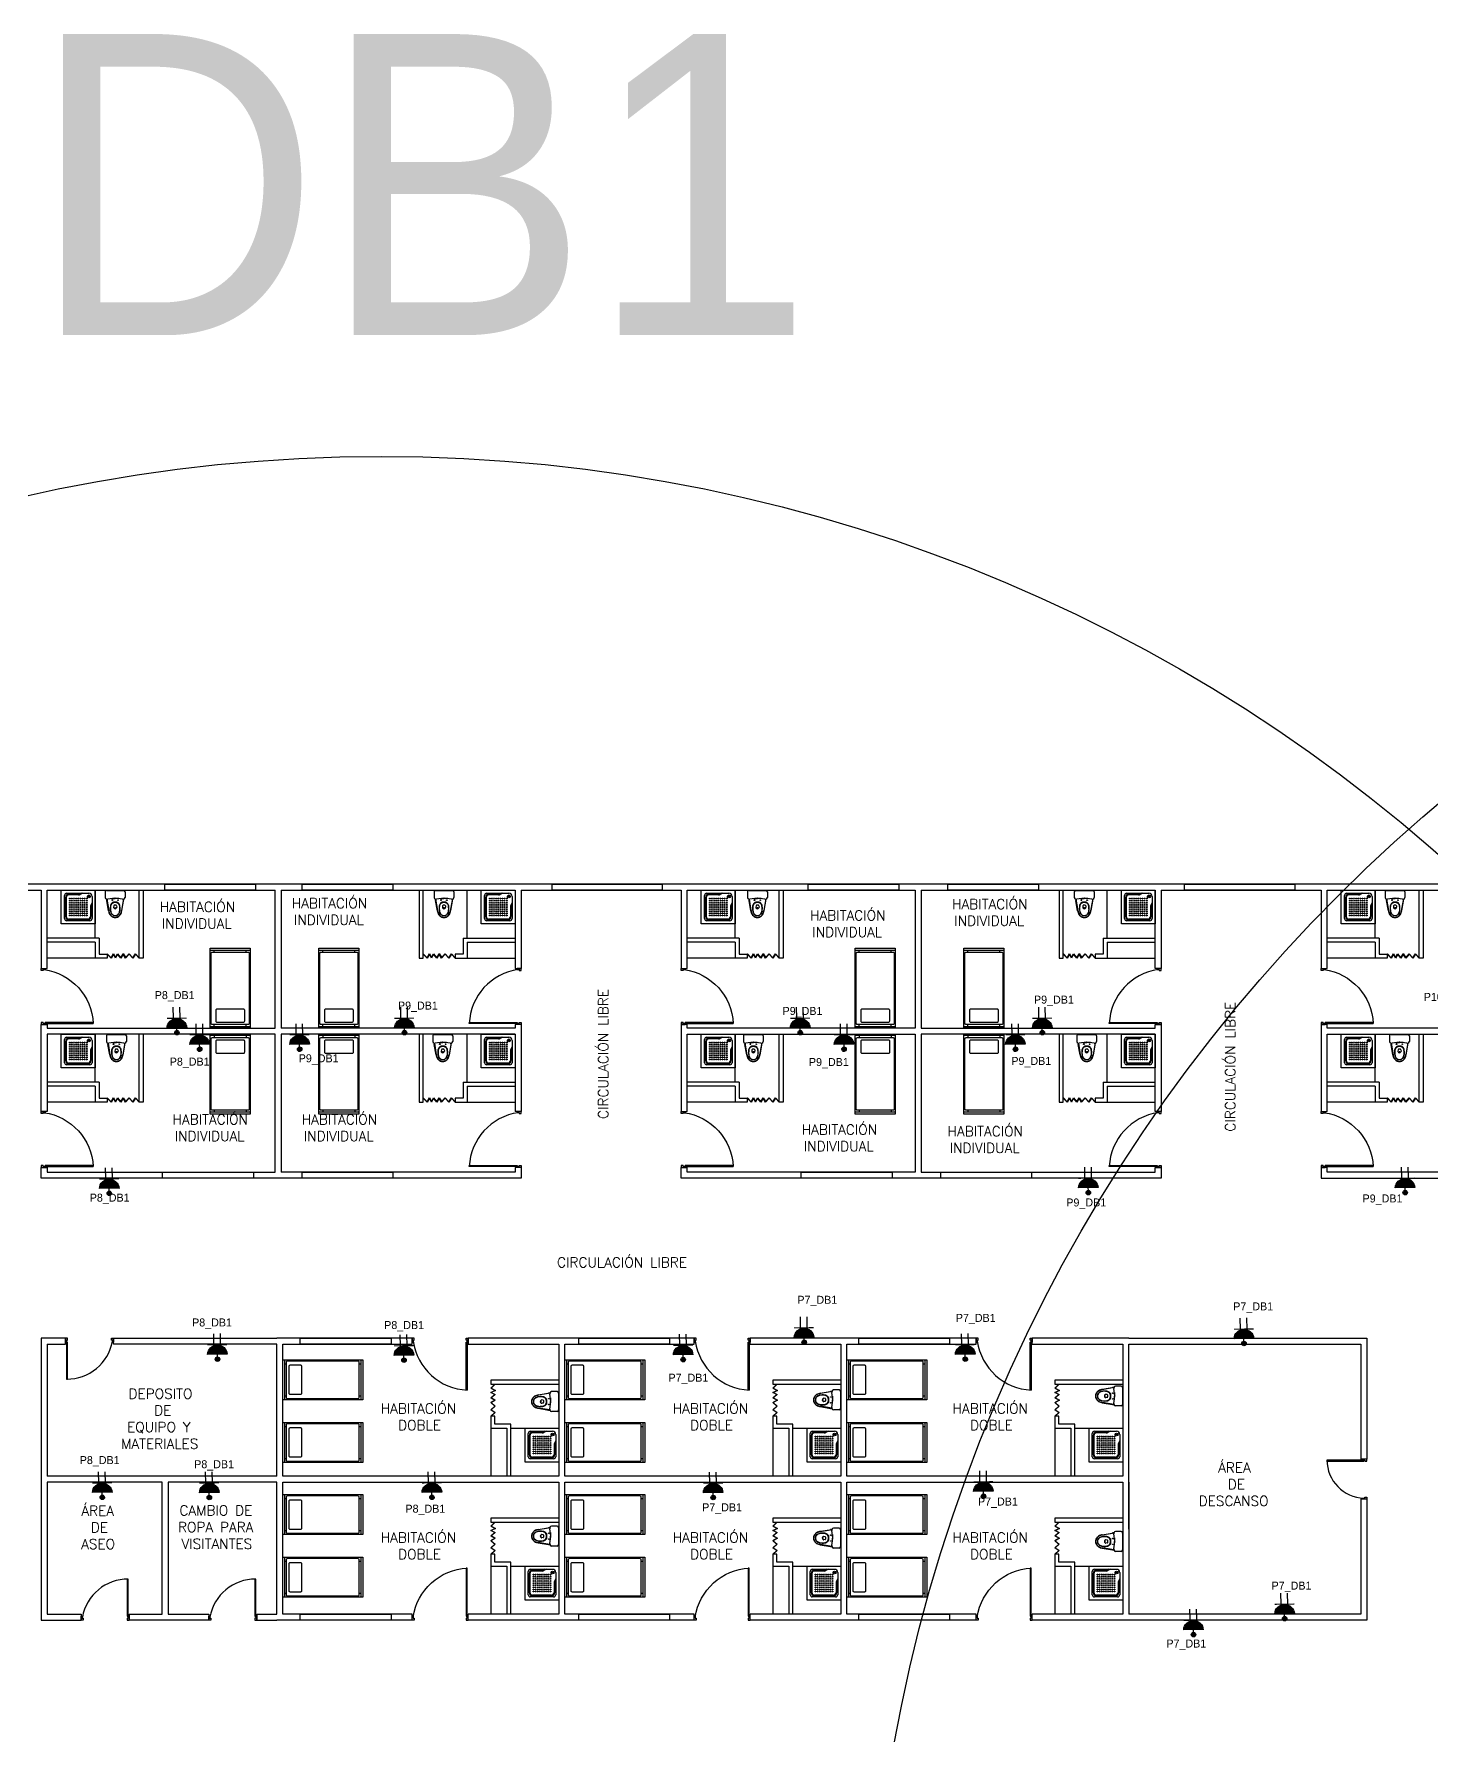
# Model space of a CAD drawing. Header units: metres. Extents: x -24 to 527, y -154 to 95.
# Drawn here: x 153.17 to 188.12, y 42.16 to 84.71 of the extents above; entities that cross this region are included whole.
import ezdxf

# ---------------------------------------------------------------- set-up
doc = ezdxf.new("R2010")
doc.units = ezdxf.units.M
doc.header["$MEASUREMENT"] = 0
for name, color, linetype in [('AN-TEXTO', 3, 'Continuous'), ('AR-MOBILIRIO', 1, 'Continuous'), ('AR-MUROS', 6, 'Continuous'), ('AR-PUERTAS', 2, 'Continuous'), ('AR-VENTANAS', 2, 'Continuous'), ('E-quip', 2, 'Continuous'), ('S.H.', 2, 'Continuous')]:
    doc.layers.add(name, color=color, linetype=linetype)
doc.layers.add('EQUIPO', color=1, linetype='Continuous', lineweight=0)
doc.styles.add('REGULAR-2.5', font='romans.shx', dxfattribs={"height": 2.5})

# ---------------------------------------------------------------- blocks, each defined once
blk = doc.blocks.new('AR-PUERTA 2')
at = {"layer": 'AR-PUERTAS', "linetype": 'Continuous'}
for points in [[(-1.354, -0.058), (-1.354, -0.008), (-1.329, -0.008), (-1.329, 0.042), (-1.379, 0.042), (-1.379, -0.058)], [(-0.029, -0.008), (-0.029, 0.042), (0.021, 0.042), (0.021, -0.058), (-0.004, -0.058), (-0.004, -0.008)], [(-0.004, -0.058), (-0.004, -1.258), (-0.029, -1.258), (-0.029, -0.058)]]:
    blk.add_lwpolyline(points, close=True, dxfattribs=at)
blk.add_arc((0.061, 0.169), 1.428, 188.1236, 267.3924, dxfattribs=at)
blk = doc.blocks.new('31643339')
at = {"layer": 'AR-MOBILIRIO'}
for p, q in [((0.038, 0.5), (0.038, -0.5)), ((1.95, 0.5), (1.95, -0.5)), ((0.038, 0.4), (0.087, 0.4)), ((1.9, 0.4), (1.95, 0.4)), ((0.038, -0.4), (0.087, -0.4)), ((1.9, -0.4), (1.95, -0.4))]:
    blk.add_line(p, q, dxfattribs=at)
blk.add_lwpolyline([(0, -0.5), (0, 0.5), (2, 0.5), (2, -0.5)], close=True, dxfattribs=at)
for points in [[(1.87, 0.475, -0.414214), (1.9, 0.445), (1.9, -0.445, -0.414214), (1.87, -0.475), (0.117, -0.475, -0.414214), (0.087, -0.445), (0.087, 0.445, -0.414214), (0.117, 0.475)], [(0.15, -0.332, 0.414214), (0.18, -0.362), (0.447, -0.362, 0.414214), (0.477, -0.332), (0.477, 0.333, 0.414214), (0.447, 0.363), (0.18, 0.363, 0.414214), (0.15, 0.333)]]:
    blk.add_lwpolyline(points, format="xyb", close=True, dxfattribs=at)
blk = doc.blocks.new('AR-PUERTA 1.2')
at = {"layer": 'AR-PUERTAS', "linetype": 'Continuous'}
for points in [[(1.154, 0.058), (1.154, 0.983), (1.129, 0.983), (1.129, 0.058)], [(0.004, 0.058), (0.004, 0.008), (0.029, 0.008), (0.029, -0.042), (-0.021, -0.042), (-0.021, 0.058)], [(1.129, 0.008), (1.129, -0.042), (1.179, -0.042), (1.179, 0.058), (1.154, 0.058), (1.154, 0.008)]]:
    blk.add_lwpolyline(points, close=True, dxfattribs=at)
blk.add_arc((1.141, -0.171), 1.154, 89.3332, 169.7918, dxfattribs=at)
blk = doc.blocks.new('AR-PUERTA 1')
at = {"layer": 'AR-PUERTAS', "linetype": 'Continuous'}
for points in [[(0.954, 0.033), (0.954, 0.958), (0.929, 0.958), (0.929, 0.033)], [(0.004, 0.058), (0.004, 0.008), (0.029, 0.008), (0.029, -0.042), (-0.021, -0.042), (-0.021, 0.058)], [(0.929, 0.008), (0.929, -0.042), (0.979, -0.042), (0.979, 0.058), (0.954, 0.058), (0.954, 0.008)]]:
    blk.add_lwpolyline(points, close=True, dxfattribs=at)
blk.add_arc((0.954, 0.008), 0.949, 89.9989, 178.4932, dxfattribs=at)
blk = doc.blocks.new('AR-PUERTA ACORDION')
at = {"layer": 'AR-PUERTAS'}
blk.add_lwpolyline([(-0.386, 0.049), (-0.288, -0.046), (-0.235, 0.057), (-0.185, -0.044), (-0.129, 0.054), (-0.046, -0.045), (0.01, 0.056), (0.073, -0.046), (0.158, 0.053), (0.252, -0.046), (0.317, 0.054), (0.41, -0.047), (0.41, -0.054), (0.318, 0.046), (0.253, -0.054), (0.158, 0.046), (0.072, -0.054), (0.01, 0.046), (-0.045, -0.054), (-0.128, 0.046), (-0.185, -0.054), (-0.235, 0.046), (-0.287, -0.054), (-0.39, 0.046)], close=True, dxfattribs=at)
blk = doc.blocks.new('A$C05366594')
at = {"layer": 'AR-MOBILIRIO', "linetype": 'Continuous'}
for p, q in [((0, 0), (0, 0.72)), ((0, 0.72), (0.72, 0.72)), ((0.068, 0.113), (0.068, 0.608)), ((0.09, 0.563), (0.09, 0.158)), ((0.113, 0.653), (0.585, 0.653)), ((0.367, 0.63), (0.158, 0.63)), ((0.428, 0.653), (0.397, 0.637)), ((0.63, 0.367), (0.63, 0.158)), ((0.653, 0.428), (0.637, 0.397)), ((0.653, 0.585), (0.653, 0.113)), ((0.72, 0.72), (0.72, 0)), ((0.72, 0), (0, 0)), ((0.608, 0.068), (0.113, 0.068)), ((0.563, 0.09), (0.158, 0.09))]:
    blk.add_line(p, q, dxfattribs=at)
at = {"layer": 'AR-MOBILIRIO', "color": 250}
for p, q in [((0.104, 0.563), (0.104, 0.158)), ((0.367, 0.617), (0.158, 0.617)), ((0.458, 0.653), (0.403, 0.625)), ((0.617, 0.367), (0.617, 0.158)), ((0.653, 0.458), (0.625, 0.403)), ((0.563, 0.104), (0.158, 0.104))]:
    blk.add_line(p, q, dxfattribs=at)
at = {"layer": 'AR-MOBILIRIO', "linetype": 'Continuous'}
for centre, major_axis, start_param, end_param in [((0.113, 0.608), (0.0318, 0.0318), 0.785398, 2.356194), ((0.158, 0.563), (0.0477, 0.0477), 0.785398, 2.356194), ((0.367, 0.698), (0.0477, 0.0477), 3.926991, 4.390638), ((0.585, 0.585), (0.0477, 0.0477), 5.497787, 7.068583), ((0.698, 0.367), (-0.0477, 0.0477), 0.321751, 0.785398), ((0.113, 0.113), (-0.0318, 0.0318), 0.785398, 2.356194), ((0.158, 0.158), (-0.0477, 0.0477), 0.785398, 2.356194), ((0.158, 0.158), (-0.0477, 0.0477), 0.785398, 2.356194), ((0.563, 0.158), (0.0477, 0.0477), 3.926991, 5.497787), ((0.608, 0.113), (-0.0318, 0.0318), 2.356194, 3.926991)]:
    blk.add_ellipse(centre, major_axis=major_axis, ratio=1, start_param=start_param, end_param=end_param, dxfattribs=at)
at = {"layer": 'AR-MOBILIRIO', "color": 250}
for centre, major_axis, start_param, end_param in [((0.158, 0.563), (-0.0382, 0.0382), -0.785398, 0.785398), ((0.18, 0.54), (-0.00636, 0.00636), -0.785398, 5.497787), ((0.18, 0.495), (-0.00636, 0.00636), -0.785398, 5.497787), ((0.18, 0.45), (-0.00636, 0.00636), -0.785398, 5.497787), ((0.18, 0.405), (-0.00636, 0.00636), -0.785398, 5.497787), ((0.18, 0.36), (-0.00636, 0.00636), -0.785398, 5.497787), ((0.225, 0.54), (0.00636, 0.00636), 0.785398, 7.068583), ((0.225, 0.495), (0.00636, 0.00636), 0.785398, 7.068583), ((0.225, 0.45), (0.00636, 0.00636), 0.785398, 7.068583), ((0.225, 0.405), (0.00636, 0.00636), 0.785398, 7.068583), ((0.225, 0.36), (0.00636, 0.00636), 0.785398, 7.068583), ((0.27, 0.54), (0.00636, 0.00636), 0.785398, 7.068583), ((0.27, 0.495), (0.00636, 0.00636), 0.785398, 7.068583), ((0.27, 0.45), (0.00636, 0.00636), 0.785398, 7.068583), ((0.27, 0.405), (0.00636, 0.00636), 0.785398, 7.068583), ((0.27, 0.36), (0.00636, 0.00636), 0.785398, 7.068583), ((0.315, 0.54), (-0.00636, 0.00636), -0.785398, 5.497787), ((0.315, 0.495), (-0.00636, 0.00636), -0.785398, 5.497787), ((0.315, 0.45), (-0.00636, 0.00636), -0.785398, 5.497787), ((0.315, 0.36), (-0.00636, 0.00636), -0.785398, 5.497787), ((0.315, 0.405), (-0.00636, 0.00636), -0.785398, 5.497787), ((0.36, 0.54), (-0.00636, 0.00636), -0.785398, 5.497787), ((0.36, 0.495), (-0.00636, 0.00636), -0.785398, 5.497787), ((0.36, 0.45), (-0.00636, 0.00636), -0.785398, 5.497787), ((0.36, 0.405), (-0.00636, 0.00636), -0.785398, 5.497787), ((0.36, 0.36), (-0.00636, 0.00636), -0.785398, 5.497787), ((0.367, 0.698), (0.0573, 0.0573), 3.926991, 4.390638), ((0.405, 0.54), (-0.00636, 0.00636), -0.785398, 5.497787), ((0.405, 0.495), (-0.00636, 0.00636), -0.785398, 5.497787), ((0.405, 0.45), (-0.00636, 0.00636), -0.785398, 5.497787), ((0.405, 0.405), (-0.00636, 0.00636), -0.785398, 5.497787), ((0.405, 0.36), (-0.00636, 0.00636), -0.785398, 5.497787), ((0.45, 0.54), (0.00636, 0.00636), 0.785398, 7.068583), ((0.45, 0.495), (0.00636, 0.00636), 0.785398, 7.068583), ((0.45, 0.45), (0.00636, 0.00636), 0.785398, 7.068583), ((0.45, 0.405), (0.00636, 0.00636), 0.785398, 7.068583), ((0.45, 0.36), (0.00636, 0.00636), 0.785398, 7.068583), ((0.495, 0.54), (0.00636, 0.00636), 0.785398, 7.068583), ((0.495, 0.495), (0.00636, 0.00636), 0.785398, 7.068583), ((0.495, 0.45), (0.00636, 0.00636), 0.785398, 7.068583), ((0.495, 0.405), (0.00636, 0.00636), 0.785398, 7.068583), ((0.495, 0.36), (0.00636, 0.00636), 0.785398, 7.068583), ((0.54, 0.54), (-0.00636, 0.00636), -0.785398, 5.497787), ((0.54, 0.495), (-0.00636, 0.00636), -0.785398, 5.497787), ((0.54, 0.45), (-0.00636, 0.00636), -0.785398, 5.497787), ((0.54, 0.36), (-0.00636, 0.00636), -0.785398, 5.497787), ((0.54, 0.405), (-0.00636, 0.00636), -0.785398, 5.497787), ((0.585, 0.585), (0.0223, 0.0223), 0.785398, 7.068583), ((0.585, 0.585), (-0.00955, 0.00955), -0.785398, 5.497787), ((0.576, 0.585), (0.00286, 0.00286), 0.785398, 7.068583), ((0.581, 0.592), (0.00286, 0.00286), 0.785398, 7.068583), ((0.581, 0.578), (0.00286, 0.00286), 0.785398, 7.068583), ((0.589, 0.592), (0.00286, 0.00286), 0.785398, 7.068583), ((0.589, 0.578), (0.00286, 0.00286), 0.785398, 7.068583), ((0.594, 0.585), (0.00286, 0.00286), 0.785398, 7.068583), ((0.698, 0.367), (-0.0573, 0.0573), 0.321751, 0.785398), ((0.158, 0.158), (-0.0382, 0.0382), 0.785398, 2.356194), ((0.158, 0.158), (0.0382, 0.0382), 2.356194, 3.926991), ((0.18, 0.315), (-0.00636, 0.00636), -0.785398, 5.497787), ((0.18, 0.27), (-0.00636, 0.00636), -0.785398, 5.497787), ((0.18, 0.225), (-0.00636, 0.00636), -0.785398, 5.497787), ((0.18, 0.18), (-0.00636, 0.00636), -0.785398, 5.497787), ((0.225, 0.315), (0.00636, 0.00636), 0.785398, 7.068583), ((0.225, 0.27), (0.00636, 0.00636), 0.785398, 7.068583), ((0.225, 0.225), (0.00636, 0.00636), 0.785398, 7.068583), ((0.225, 0.18), (0.00636, 0.00636), 0.785398, 7.068583), ((0.27, 0.315), (0.00636, 0.00636), 0.785398, 7.068583), ((0.27, 0.27), (0.00636, 0.00636), 0.785398, 7.068583), ((0.27, 0.225), (0.00636, 0.00636), 0.785398, 7.068583), ((0.27, 0.18), (0.00636, 0.00636), 0.785398, 7.068583), ((0.315, 0.315), (-0.00636, 0.00636), -0.785398, 5.497787), ((0.315, 0.27), (-0.00636, 0.00636), -0.785398, 5.497787), ((0.315, 0.225), (-0.00636, 0.00636), -0.785398, 5.497787), ((0.315, 0.18), (-0.00636, 0.00636), -0.785398, 5.497787), ((0.36, 0.315), (-0.00636, 0.00636), -0.785398, 5.497787), ((0.36, 0.27), (-0.00636, 0.00636), -0.785398, 5.497787), ((0.36, 0.225), (-0.00636, 0.00636), -0.785398, 5.497787), ((0.36, 0.18), (-0.00636, 0.00636), -0.785398, 5.497787), ((0.405, 0.315), (-0.00636, 0.00636), -0.785398, 5.497787), ((0.405, 0.27), (-0.00636, 0.00636), -0.785398, 5.497787), ((0.405, 0.225), (-0.00636, 0.00636), -0.785398, 5.497787), ((0.405, 0.18), (-0.00636, 0.00636), -0.785398, 5.497787), ((0.45, 0.315), (0.00636, 0.00636), 0.785398, 7.068583), ((0.45, 0.27), (0.00636, 0.00636), 0.785398, 7.068583), ((0.45, 0.225), (0.00636, 0.00636), 0.785398, 7.068583), ((0.45, 0.18), (0.00636, 0.00636), 0.785398, 7.068583), ((0.495, 0.315), (0.00636, 0.00636), 0.785398, 7.068583), ((0.495, 0.27), (0.00636, 0.00636), 0.785398, 7.068583), ((0.495, 0.225), (0.00636, 0.00636), 0.785398, 7.068583), ((0.495, 0.18), (0.00636, 0.00636), 0.785398, 7.068583), ((0.54, 0.315), (-0.00636, 0.00636), -0.785398, 5.497787), ((0.54, 0.27), (-0.00636, 0.00636), -0.785398, 5.497787), ((0.54, 0.225), (-0.00636, 0.00636), -0.785398, 5.497787), ((0.54, 0.18), (-0.00636, 0.00636), -0.785398, 5.497787), ((0.563, 0.158), (0.0382, 0.0382), 3.926991, 5.497787)]:
    blk.add_ellipse(centre, major_axis=major_axis, ratio=1, start_param=start_param, end_param=end_param, dxfattribs=at)
blk = doc.blocks.new('1p-toppiece')
at = {"layer": 'AR-MOBILIRIO'}
for p, q in [((-0.532, 0.174), (-0.265, 0.22)), ((-0.232, 0.219), (-0.531, 0.169)), ((-0.485, 0.003), (-0.485, 0.003)), ((-0.485, 0.003), (-0.485, 0.003)), ((-0.485, 0.003), (-0.485, 0.003)), ((-0.485, 0.003), (-0.485, 0.003)), ((-0.485, 0.003), (-0.485, 0.003)), ((-0.485, 0.003), (-0.485, 0.003)), ((-0.485, 0.003), (-0.485, 0.003)), ((-0.485, 0.003), (-0.485, 0.003)), ((-0.406, 0.039), (-0.443, 0.044)), ((-0.232, 0.22), (-0.232, 0.195)), ((-0.205, 0.008), (-0.232, 0.195)), ((-0.218, 0.098), (-0.218, 0.003)), ((-0.218, -0.093), (-0.218, 0.003)), ((-0.047, 0.26), (-0.192, 0.26)), ((-0.007, 0.22), (-0.007, -0.214)), ((-0.532, -0.169), (-0.265, -0.215)), ((-0.232, -0.214), (-0.531, -0.163)), ((-0.406, -0.034), (-0.443, -0.039)), ((-0.232, -0.189), (-0.205, -0.003)), ((-0.232, -0.189), (-0.232, -0.214)), ((-0.047, -0.254), (-0.192, -0.254))]:
    blk.add_line(p, q, dxfattribs=at)
blk.add_lwpolyline([(-0.467, -0.009, 0.139005), (-0.464, -0.009, 0.107089), (-0.461, -0.006, 0.080212), (-0.46, -0.002, 0.06796), (-0.459, 0.003, 0.06796), (-0.46, 0.007, 0.080212), (-0.461, 0.011, 0.107089), (-0.464, 0.014, 0.139005), (-0.467, 0.015, 0.139005), (-0.47, 0.014, 0.107089), (-0.473, 0.011, 0.080212), (-0.474, 0.007, 0.06796), (-0.475, 0.003, 0.06796), (-0.474, -0.002, 0.080212), (-0.473, -0.006, 0.107089), (-0.47, -0.009, 0.139005)], format="xyb", close=True, dxfattribs=at)
for centre in [(-0.26, 0.078), (-0.26, -0.072)]:
    blk.add_circle(centre, 0.008, dxfattribs=at)
for centre, radius, start, end in [((-0.545, -0.004), 0.165, 137.5273, 177.8064), ((-0.545, 0.009), 0.165, 182.1936, 222.4727), ((-0.545, -0.004), 0.159, 137.1746, 177.7477), ((-0.545, 0.009), 0.159, 182.2523, 222.8254), ((-0.518, -0.034), 0.206, 106.927, 136.493), ((-0.541, -0.003), 0.122, 134.1142, 177.24), ((-0.541, 0.008), 0.122, 182.76, 225.8858), ((-0.518, -0.034), 0.2, 106.5054, 136.1127), ((-0.541, -0.003), 0.115, 133.4423, 177.1285), ((-0.541, 0.008), 0.115, 182.8715, 226.5577), ((-0.519, -0.031), 0.157, 102.7254, 132.8308), ((-0.52, -0.03), 0.15, 101.8667, 132.1155), ((-0.482, -0.117), 0.296, 99.7929, 108.8085), ((-0.482, -0.12), 0.292, 99.5848, 108.4322), ((-0.482, -0.148), 0.279, 90.6669, 104.9929), ((-0.482, -0.156), 0.281, 90.6819, 104.1933), ((-0.474, -0.297), 0.428, 81.7587, 91.4179), ((-0.488, -0.362), 0.487, 81.705, 89.6761), ((-0.434, 0.003), 0.0456, 126.1832, 180), ((-0.434, 0.003), 0.0456, 180, 233.8168), ((-0.447, 0.019), 0.025, 82.2348, 126.1832), ((-0.434, -0.002), 0.123, 44.007, 82.2929), ((-0.431, -0.004), 0.132, 44.3018, 82.295), ((-0.408, 0.024), 0.015, 13.7696, 82.2348), ((-0.495, 0.003), 0.105, 0, 13.7696), ((-0.495, 0.003), 0.105, 346.2304, 0), ((-0.46, 0.006), 0.138, 358.6352, 34.0042), ((-0.46, -0.001), 0.138, 325.9958, 1.3648), ((-0.441, 0.008), 0.132, 357.4666, 37.446), ((-0.441, -0.003), 0.132, 322.554, 2.5334), ((-0.24, 0.073), 0.15, 87.0389, 99.7929), ((-0.192, 0.22), 0.04, 90, 180), ((-0.244, 0.003), 0.04, 351.6776, 8.3142), ((-0.047, 0.22), 0.04, 0, 90), ((-0.518, 0.039), 0.206, 223.507, 253.073), ((-0.518, 0.039), 0.2, 223.8873, 253.4946), ((-0.519, 0.036), 0.157, 227.1692, 257.2746), ((-0.52, 0.036), 0.15, 227.8845, 258.1333), ((-0.482, 0.122), 0.296, 251.1915, 260.2071), ((-0.482, 0.125), 0.292, 251.5678, 260.4152), ((-0.482, 0.153), 0.279, 255.0071, 269.3331), ((-0.482, 0.161), 0.281, 255.8067, 269.3181), ((-0.488, 0.368), 0.487, 270.3239, 278.295), ((-0.474, 0.302), 0.428, 268.5821, 278.2413), ((-0.447, -0.014), 0.025, 233.8168, 277.7652), ((-0.434, 0.007), 0.123, 277.7071, 315.993), ((-0.431, 0.009), 0.132, 277.705, 315.6982), ((-0.408, -0.019), 0.015, 277.7652, 346.2304), ((-0.24, -0.067), 0.15, 260.2071, 272.966), ((-0.192, -0.214), 0.04, 180, 270), ((-0.047, -0.214), 0.04, 270, 360)]:
    blk.add_arc(centre, radius, start, end, dxfattribs=at)
blk = doc.blocks.new('16A twin WP')
at = {"ltscale": 8}
h = blk.add_hatch(color=256, dxfattribs=at)
edge = h.paths.add_edge_path()
edge.add_ellipse((17.4, -1), major_axis=(0.2, 17.4), ratio=1, start_angle=273.7089, end_angle=447.4296, ccw=False)
edge.add_line((34.8, 0), (0, 0))
h = blk.add_hatch(color=256, dxfattribs=at)
edge = h.paths.add_edge_path()
edge.add_ellipse((17.4, -8.7), major_axis=(-2.81, 2.81), ratio=1, start_angle=0, end_angle=360)
for p, q in [((11.5, 16.9), (11.5, 36.5)), ((23.3, 16.9), (23.3, 36.5)), ((34.8, 0), (0, 0)), ((17.4, -4.7), (17.4, 0))]:
    blk.add_line(p, q, dxfattribs=at)
at = {"ltscale": 8, "const_width": 2}
blk.add_lwpolyline([(34.8, 16.9), (0, 16.9)], dxfattribs=at)
at = {"ltscale": 8, "extrusion": (0, 0, -1)}
blk.add_ellipse((17.4, -1), major_axis=(0.2, 17.4), ratio=1, start_param=-1.525934, end_param=1.506063, dxfattribs=at)
at = {"ltscale": 8}
blk.add_ellipse((17.4, -8.7), major_axis=(-2.81, 2.81), ratio=1, start_param=3.926991, end_param=10.210176, dxfattribs=at)

msp = doc.modelspace()

# ---------------------------------------------------------------- linework, layer by layer
at = {"layer": 'AR-MUROS'}
for p, q in [((153.499, 63.308), (159.199, 63.308)), ((154.799, 62.108), (153.499, 62.108)), ((154.699, 62.008), (153.499, 62.008)), ((154.799, 61.709), (154.999, 61.709)), ((154.999, 61.709), (154.999, 61.609)), ((163.899, 61.709), (163.699, 61.709)), ((163.699, 61.709), (163.699, 61.609)), ((163.899, 62.108), (165.199, 62.108)), ((163.999, 62.008), (165.199, 62.008)), ((170.799, 62.108), (169.499, 62.108)), ((170.699, 62.008), (169.499, 62.008)), ((170.799, 61.709), (170.999, 61.709)), ((170.999, 61.709), (170.999, 61.609)), ((179.899, 61.709), (179.699, 61.709)), ((179.699, 61.709), (179.699, 61.609)), ((179.899, 62.108), (181.199, 62.108)), ((179.999, 62.008), (181.199, 62.008)), ((186.798, 62.108), (185.498, 62.108)), ((186.698, 62.008), (185.498, 62.008)), ((186.798, 61.709), (186.998, 61.709)), ((186.998, 61.709), (186.998, 61.609)), ((154.699, 61.609), (153.499, 61.609)), ((154.999, 61.609), (154.699, 61.609)), ((163.699, 61.609), (163.999, 61.609)), ((163.999, 61.609), (165.199, 61.609)), ((165.199, 61.35), (165.349, 61.35)), ((170.699, 61.609), (169.499, 61.609)), ((170.999, 61.609), (170.699, 61.609)), ((179.699, 61.609), (179.999, 61.609)), ((179.999, 61.609), (181.199, 61.609)), ((186.698, 61.609), (185.498, 61.609)), ((186.998, 61.609), (186.698, 61.609)), ((165.349, 59.95), (165.199, 59.95)), ((154.799, 58.508), (153.499, 58.508)), ((154.699, 58.408), (153.499, 58.408)), ((163.899, 58.508), (165.199, 58.508)), ((163.999, 58.408), (165.199, 58.408)), ((170.799, 58.508), (169.499, 58.508)), ((170.699, 58.408), (169.499, 58.408)), ((179.899, 58.508), (181.199, 58.508)), ((179.999, 58.408), (181.199, 58.408)), ((186.798, 58.508), (185.498, 58.508)), ((186.698, 58.408), (185.498, 58.408)), ((154.699, 58.009), (153.499, 58.009)), ((154.999, 58.009), (154.699, 58.009)), ((154.799, 58.109), (154.999, 58.109)), ((154.999, 58.109), (154.999, 58.009)), ((163.899, 58.109), (163.699, 58.109)), ((163.699, 58.109), (163.699, 58.009)), ((163.699, 58.009), (163.999, 58.009)), ((163.999, 58.009), (165.199, 58.009)), ((170.699, 58.009), (169.499, 58.009)), ((170.999, 58.009), (170.699, 58.009)), ((170.799, 58.109), (170.999, 58.109)), ((170.999, 58.109), (170.999, 58.009)), ((179.899, 58.109), (179.699, 58.109)), ((179.699, 58.109), (179.699, 58.009)), ((179.699, 58.009), (179.999, 58.009)), ((179.999, 58.009), (181.199, 58.009)), ((186.698, 58.009), (185.498, 58.009)), ((186.998, 58.009), (186.698, 58.009)), ((186.798, 58.109), (186.998, 58.109)), ((186.998, 58.109), (186.998, 58.009)), ((165.349, 57.77), (165.199, 57.77)), ((165.349, 56.37), (165.199, 56.37)), ((153.349, 52.108), (153.349, 45.058)), ((153.499, 51.958), (153.499, 48.658)), ((162.624, 51.958), (162.624, 52.108)), ((164.024, 51.958), (164.024, 52.108)), ((169.674, 51.958), (169.674, 52.108)), ((171.074, 51.958), (171.074, 52.108)), ((176.724, 51.958), (176.724, 52.108)), ((178.124, 51.958), (178.124, 52.108)), ((164.592, 49.858), (164.592, 48.658)), ((171.642, 49.858), (171.642, 48.658)), ((178.692, 49.858), (178.692, 48.658)), ((153.499, 48.508), (153.499, 45.208)), ((164.592, 46.408), (164.592, 45.208)), ((171.642, 46.408), (171.642, 45.208)), ((178.692, 46.408), (178.692, 45.208)), ((162.624, 45.058), (162.624, 45.208)), ((164.024, 45.058), (164.024, 45.208)), ((169.674, 45.058), (169.674, 45.208)), ((171.074, 45.058), (171.074, 45.208)), ((176.724, 45.058), (176.724, 45.208)), ((178.124, 45.058), (178.124, 45.208))]:
    msp.add_line(p, q, dxfattribs=at)
for points in [[(237.138, 23.827), (237.138, 63.458), (143.199, 63.458), (143.199, 59.148)], [(149.349, 63.308), (153.349, 63.308)], [(149.349, 63.308), (153.349, 63.308)], [(153.349, 63.308), (153.349, 61.35), (153.499, 61.35), (153.499, 63.308)], [(159.349, 56.108), (153.349, 56.108), (153.349, 56.37), (153.499, 56.37), (153.499, 56.258), (159.199, 56.258), (159.199, 59.708), (153.499, 59.708), (153.499, 57.77), (153.349, 57.77), (153.349, 59.708), (153.349, 59.95), (153.499, 59.95), (153.499, 59.858), (159.199, 59.858), (159.199, 63.308)], [(153.499, 63.308), (159.199, 63.308)], [(153.499, 63.308), (159.199, 63.308)], [(154.699, 62.108), (154.699, 63.308)], [(155.899, 63.308), (155.899, 61.609), (155.799, 61.609), (155.799, 63.308)], [(159.349, 63.308), (165.199, 63.308)], [(159.349, 63.308), (165.199, 63.308)], [(159.349, 63.308), (159.349, 59.858)], [(162.799, 63.308), (162.799, 61.609), (162.899, 61.609), (162.899, 63.308)], [(163.999, 62.108), (163.999, 63.308)], [(165.199, 63.308), (165.199, 61.35)], [(165.349, 63.308), (169.349, 63.308)], [(165.349, 63.308), (169.349, 63.308)], [(165.349, 63.308), (165.349, 61.35)], [(175.349, 63.308), (175.349, 59.858), (181.199, 59.858), (181.199, 59.95), (181.349, 59.95), (181.349, 59.708), (181.349, 57.77), (181.199, 57.77), (181.199, 59.708), (175.349, 59.708), (175.349, 56.258), (181.199, 56.258), (181.199, 56.37), (181.349, 56.37), (181.349, 56.108), (175.349, 56.108), (169.349, 56.108), (169.349, 56.37), (169.499, 56.37)], [(175.199, 63.308), (175.199, 59.858), (169.499, 59.858), (169.499, 59.95), (169.349, 59.95), (169.349, 57.77), (169.499, 57.77), (169.499, 59.708), (175.199, 59.708), (175.199, 56.258), (169.499, 56.258), (169.499, 56.37)], [(169.349, 63.308), (169.349, 61.35), (169.499, 61.35), (169.499, 63.308)], [(169.499, 63.308), (175.199, 63.308)], [(169.499, 63.308), (175.199, 63.308)], [(170.699, 62.108), (170.699, 63.308)], [(171.899, 63.308), (171.899, 61.609), (171.799, 61.609), (171.799, 63.308)], [(175.349, 63.308), (181.199, 63.308)], [(175.349, 63.308), (181.199, 63.308)], [(178.799, 63.308), (178.799, 61.609), (178.899, 61.609), (178.899, 63.308)], [(179.999, 62.108), (179.999, 63.308)], [(181.349, 63.308), (181.349, 61.35), (181.199, 61.35), (181.199, 63.308)], [(181.349, 63.308), (185.348, 63.308)], [(181.349, 63.308), (185.348, 63.308)], [(185.348, 63.308), (185.348, 61.35), (185.498, 61.35), (185.498, 63.308)], [(185.498, 63.308), (191.198, 63.308)], [(185.498, 63.308), (191.198, 63.308)], [(186.698, 62.108), (186.698, 63.308)], [(187.898, 63.308), (187.898, 61.609), (187.798, 61.609), (187.798, 63.308)], [(154.699, 62.008), (154.699, 61.609)], [(154.799, 62.108), (154.799, 61.709)], [(163.899, 62.108), (163.899, 61.709)], [(163.999, 62.008), (163.999, 61.609)], [(170.699, 62.008), (170.699, 61.609)], [(170.799, 62.108), (170.799, 61.709)], [(179.899, 62.108), (179.899, 61.709)], [(179.999, 62.008), (179.999, 61.609)], [(186.698, 62.008), (186.698, 61.609)], [(186.798, 62.108), (186.798, 61.709)], [(154.699, 58.508), (154.699, 59.708)], [(155.899, 59.708), (155.899, 58.009), (155.799, 58.009), (155.799, 59.708)], [(165.199, 59.95), (165.199, 59.858), (159.349, 59.858)], [(159.349, 59.708), (159.349, 56.258)], [(165.199, 59.708), (159.349, 59.708)], [(162.799, 59.708), (162.799, 58.009), (162.899, 58.009), (162.899, 59.708)], [(163.999, 58.508), (163.999, 59.708)], [(165.199, 59.708), (165.199, 57.77)], [(165.349, 59.95), (165.349, 59.708)], [(165.349, 59.708), (165.349, 57.77)], [(170.699, 58.508), (170.699, 59.708)], [(171.899, 59.708), (171.899, 58.009), (171.799, 58.009), (171.799, 59.708)], [(178.799, 59.708), (178.799, 58.009), (178.899, 58.009), (178.899, 59.708)], [(179.999, 58.508), (179.999, 59.708)], [(191.198, 59.858), (185.498, 59.858), (185.498, 59.95), (185.348, 59.95), (185.348, 57.77), (185.498, 57.77), (185.498, 59.708), (191.198, 59.708)], [(186.698, 58.508), (186.698, 59.708)], [(187.898, 59.708), (187.898, 58.009), (187.798, 58.009), (187.798, 59.708)], [(154.699, 58.408), (154.699, 58.009)], [(154.799, 58.508), (154.799, 58.109)], [(163.899, 58.508), (163.899, 58.109)], [(163.999, 58.408), (163.999, 58.009)], [(170.699, 58.408), (170.699, 58.009)], [(170.799, 58.508), (170.799, 58.109)], [(179.899, 58.508), (179.899, 58.109)], [(179.999, 58.408), (179.999, 58.009)], [(186.698, 58.408), (186.698, 58.009)], [(186.798, 58.508), (186.798, 58.109)], [(165.199, 56.37), (165.199, 56.258), (159.349, 56.258)], [(165.349, 56.37), (165.349, 56.108), (159.349, 56.108)], [(191.198, 56.258), (185.498, 56.258), (185.498, 56.37), (185.348, 56.37), (185.348, 56.108), (191.348, 56.108)], [(153.499, 51.958), (153.956, 51.958), (153.956, 52.108), (153.349, 52.108)], [(159.241, 51.958), (155.156, 51.958), (155.156, 52.108), (159.241, 52.108)], [(169.674, 52.108), (164.024, 52.108), (164.024, 51.958), (166.291, 51.958), (166.291, 48.658), (159.391, 48.658), (159.391, 51.958), (162.624, 51.958), (162.624, 52.108), (159.241, 52.108)], [(159.241, 48.658), (159.241, 51.958)], [(171.074, 51.958), (173.341, 51.958), (173.341, 48.658), (166.441, 48.658), (166.441, 51.958), (169.674, 51.958)], [(176.724, 52.108), (171.074, 52.108)], [(178.124, 51.958), (180.391, 51.958), (180.391, 48.658), (173.491, 48.658), (173.491, 51.958), (176.724, 51.958)], [(180.541, 52.108), (178.124, 52.108)], [(180.541, 52.108), (186.491, 52.108), (186.491, 49.083)], [(180.541, 47.334), (180.541, 51.958)], [(180.541, 51.958), (186.341, 51.958), (186.341, 49.083)], [(166.291, 51.058), (164.592, 51.058), (164.592, 50.958), (166.291, 50.958)], [(173.341, 51.058), (171.642, 51.058), (171.642, 50.958), (173.341, 50.958)], [(180.391, 51.058), (178.692, 51.058), (178.692, 50.958), (180.391, 50.958)], [(165.091, 48.658), (165.091, 49.958), (164.692, 49.958), (164.692, 50.158), (164.592, 50.158), (164.592, 49.858), (164.991, 49.858), (164.991, 48.658)], [(165.091, 49.858), (166.291, 49.858)], [(172.141, 48.658), (172.141, 49.958), (171.742, 49.958), (171.742, 50.158), (171.642, 50.158), (171.642, 49.858), (172.041, 49.858), (172.041, 48.658)], [(172.141, 49.858), (173.341, 49.858)], [(179.191, 48.658), (179.191, 49.958), (178.792, 49.958), (178.792, 50.158), (178.692, 50.158), (178.692, 49.858), (179.091, 49.858), (179.091, 48.658)], [(179.191, 49.858), (180.391, 49.858)], [(186.491, 49.083), (186.341, 49.083)], [(159.241, 48.658), (153.499, 48.658)], [(156.37, 48.508), (153.499, 48.508)], [(155.552, 45.208), (156.37, 45.208), (156.37, 48.508)], [(156.52, 48.508), (156.52, 45.208), (157.54, 45.208), (157.54, 45.058), (155.552, 45.058)], [(159.241, 48.508), (156.52, 48.508)], [(159.241, 45.208), (159.241, 48.508)], [(162.624, 45.208), (159.391, 45.208), (159.391, 48.508), (166.291, 48.508), (166.291, 45.208), (164.024, 45.208)], [(166.441, 48.508), (166.441, 48.508), (166.441, 48.508)], [(166.441, 48.508), (173.341, 48.508), (173.341, 45.208), (171.074, 45.208)], [(169.674, 45.208), (166.441, 45.208), (166.441, 48.508)], [(173.491, 48.508), (173.491, 48.508), (173.491, 48.508)], [(173.491, 48.508), (180.391, 48.508), (180.391, 45.208), (178.124, 45.208)], [(176.724, 45.208), (173.491, 45.208), (173.491, 48.508)], [(180.541, 48.508), (180.541, 45.208)], [(186.491, 48.083), (186.491, 45.058), (180.541, 45.058)], [(186.341, 48.083), (186.341, 45.208), (180.541, 45.208)], [(186.491, 48.083), (186.341, 48.083)], [(166.291, 47.608), (164.592, 47.608), (164.592, 47.508), (166.291, 47.508)], [(173.341, 47.608), (171.642, 47.608), (171.642, 47.508), (173.341, 47.508)], [(180.391, 47.608), (178.692, 47.608), (178.692, 47.508), (180.391, 47.508)], [(165.091, 45.208), (165.091, 46.508), (164.692, 46.508), (164.692, 46.708), (164.592, 46.708), (164.592, 46.408), (164.991, 46.408), (164.991, 45.208)], [(165.091, 46.408), (166.291, 46.408)], [(172.141, 45.208), (172.141, 46.508), (171.742, 46.508), (171.742, 46.708), (171.642, 46.708), (171.642, 46.408), (172.041, 46.408), (172.041, 45.208)], [(172.141, 46.408), (173.341, 46.408)], [(179.191, 45.208), (179.191, 46.508), (178.792, 46.508), (178.792, 46.708), (178.692, 46.708), (178.692, 46.408), (179.091, 46.408), (179.091, 45.208)], [(179.191, 46.408), (180.391, 46.408)], [(153.499, 45.208), (154.352, 45.208)], [(154.352, 45.208), (154.352, 45.058)], [(155.552, 45.208), (155.552, 45.058)], [(158.74, 45.208), (159.241, 45.208)], [(158.74, 45.208), (158.74, 45.058), (159.241, 45.058)], [(153.349, 45.058), (154.352, 45.058)], [(162.624, 45.058), (159.241, 45.058)], [(166.441, 45.058), (166.441, 45.058), (164.024, 45.058)], [(169.674, 45.058), (166.291, 45.058)], [(173.491, 45.058), (173.491, 45.058), (171.074, 45.058)], [(176.724, 45.058), (173.341, 45.058)], [(180.541, 45.058), (178.124, 45.058)]]:
    msp.add_lwpolyline(points, dxfattribs=at)
at = {"layer": 'AR-PUERTAS'}
for centre in [(214.119, 34.834), (161.853, 34.069)]:
    msp.add_circle(centre, 40.081, dxfattribs=at)
at = {"layer": 'AR-VENTANAS'}
for points in [[(156.44, 63.458), (158.71, 63.458), (158.71, 63.308), (156.44, 63.308)], [(159.872, 63.458), (162.142, 63.458), (162.142, 63.308), (159.872, 63.308)], [(166.12, 63.458), (168.873, 63.458), (168.873, 63.308), (166.12, 63.308)], [(172.522, 63.458), (174.792, 63.458), (174.792, 63.308), (172.522, 63.308)], [(176.012, 63.458), (178.282, 63.458), (178.282, 63.308), (176.012, 63.308)], [(181.934, 63.458), (184.687, 63.458), (184.687, 63.308), (181.934, 63.308)], [(156.383, 56.258), (158.653, 56.258), (158.653, 56.108), (156.383, 56.108)], [(159.872, 56.258), (162.142, 56.258), (162.142, 56.108), (159.872, 56.108)], [(172.351, 56.258), (174.621, 56.258), (174.621, 56.108), (172.351, 56.108)], [(175.84, 56.258), (178.11, 56.258), (178.11, 56.108), (175.84, 56.108)], [(159.824, 52.108), (162.094, 52.108), (162.094, 51.958), (159.824, 51.958)], [(166.788, 52.108), (169.058, 52.108), (169.058, 51.958), (166.788, 51.958)], [(173.786, 52.108), (176.056, 52.108), (176.056, 51.958), (173.786, 51.958)], [(159.824, 45.208), (162.094, 45.208), (162.094, 45.058), (159.824, 45.058)], [(166.788, 45.208), (169.058, 45.208), (169.058, 45.058), (166.788, 45.058)], [(173.786, 45.208), (176.056, 45.208), (176.056, 45.058), (173.786, 45.058)]]:
    msp.add_lwpolyline(points, close=True, dxfattribs=at)

# ---------------------------------------------------------------- block references
at = {"layer": 'AR-MOBILIRIO', "xscale": 1.176120000000083, "yscale": 1.176120000000083, "zscale": 1.176120000000083}
for p in [(153.852, 62.461), (164.352, 62.461), (169.852, 62.461), (180.352, 62.461), (185.851, 62.461), (153.852, 58.861), (164.352, 58.861), (169.852, 58.861), (180.352, 58.861), (185.851, 58.861), (165.444, 49.011), (172.494, 49.011), (179.544, 49.011), (165.444, 45.561), (172.494, 45.561), (179.544, 45.561)]:
    msp.add_blockref('A$C05366594', p, dxfattribs=at)
at = {"layer": 'AR-MOBILIRIO'}
for p in [(159.391, 51.066), (166.441, 51.066), (173.491, 51.066), (159.391, 49.5), (166.441, 49.5), (173.491, 49.5), (159.391, 47.696), (166.441, 47.696), (173.491, 47.696), (159.391, 46.13), (166.441, 46.13), (173.491, 46.13)]:
    msp.add_blockref('31643339', p, dxfattribs=at)
at = {"layer": 'AR-MUROS', "xscale": -1}
for p, rotation in [((153.39, 59.971), 90), ((169.39, 59.971), 90), ((185.39, 59.971), 90), ((153.391, 56.391), 90), ((169.391, 56.391), 90), ((185.39, 56.391), 90), ((164.003, 45.1), 180), ((171.054, 45.1), 180), ((178.104, 45.1), 180)]:
    msp.add_blockref('AR-PUERTA 2', p, dxfattribs=dict(at, rotation=rotation))
at = {"layer": 'AR-MUROS'}
for name, p, rotation in [('AR-PUERTA 2', (165.307, 59.971), 270), ('AR-PUERTA 2', (181.307, 59.971), 270), ('AR-PUERTA 2', (165.307, 56.391), 270), ('AR-PUERTA 2', (181.307, 56.391), 270), ('AR-PUERTA 1.2', (155.136, 52.066), 180), ('AR-PUERTA 1', (186.449, 48.104), 89.99999999999999)]:
    msp.add_blockref(name, p, dxfattribs=dict(at, rotation=rotation))
for name, p in [('AR-PUERTA 2', (164.003, 52.066)), ('AR-PUERTA 2', (171.054, 52.066)), ('AR-PUERTA 2', (178.104, 52.066)), ('AR-PUERTA 1.2', (154.373, 45.1)), ('AR-PUERTA 1.2', (157.56, 45.1))]:
    msp.add_blockref(name, p, dxfattribs=at)
at = {"layer": 'AR-VENTANAS'}
for p in [(155.388, 61.663), (163.288, 61.663), (171.388, 61.663), (179.288, 61.663), (187.388, 61.663), (155.388, 58.063), (163.288, 58.063), (171.388, 58.063), (179.288, 58.063), (187.388, 58.063)]:
    msp.add_blockref('AR-PUERTA ACORDION', p, dxfattribs=at)
at = {"layer": 'AR-VENTANAS', "rotation": 270}
for p in [(164.646, 50.568), (171.696, 50.568), (178.746, 50.568), (164.646, 47.118), (171.696, 47.118), (178.746, 47.118)]:
    msp.add_blockref('AR-PUERTA ACORDION', p, dxfattribs=at)
at = {"layer": 'E-quip', "xscale": 0.01411558007976453, "yscale": 0.01411558007976453, "zscale": 0.01411558007976453, "rotation": 0.6960837857120545}
for p in [(156.495, 59.863), (162.184, 59.863), (172.078, 59.863), (178.129, 59.863), (157.065, 59.449), (159.563, 59.449), (173.173, 59.449), (177.459, 59.449), (154.804, 55.847), (179.281, 55.865), (187.201, 55.865), (172.174, 52.125), (183.17, 52.093), (157.509, 51.701), (162.171, 51.677), (169.152, 51.689), (176.203, 51.702), (154.629, 48.248), (157.304, 48.245), (162.87, 48.249), (169.902, 48.242), (176.659, 48.275), (184.187, 45.216), (181.91, 44.815)]:
    msp.add_blockref('16A twin WP', p, dxfattribs=at)
at = {"layer": 'EQUIPO'}
for p, rotation in [((158.075, 59.858), 89.99999999999999), ((160.792, 59.858), 89.99999999999999), ((174.2, 59.858), 89.99999999999999), ((176.917, 59.858), 89.99999999999999), ((158.075, 59.708), 270), ((160.792, 59.708), 270), ((174.2, 59.708), 270), ((176.917, 59.708), 270)]:
    msp.add_blockref('31643339', p, dxfattribs=dict(at, rotation=rotation))
at = {"layer": 'S.H.', "xscale": 0.9681450398693042, "yscale": 0.9681450398693042, "zscale": 0.9681450398693042, "rotation": 90}
for p in [(155.201, 63.308), (163.421, 63.308), (171.257, 63.308), (179.428, 63.308), (187.196, 63.308), (155.232, 59.708), (163.39, 59.708), (171.155, 59.708), (179.489, 59.708), (187.307, 59.708)]:
    msp.add_blockref('1p-toppiece', p, dxfattribs=at)
at = {"layer": 'S.H.', "xscale": 0.9681450398693042, "yscale": 0.9681450398693042, "zscale": 0.9681450398693042}
for p in [(166.291, 50.519), (173.341, 50.561), (180.391, 50.658), (166.291, 47.155), (173.341, 47.107), (180.391, 47.023)]:
    msp.add_blockref('1p-toppiece', p, dxfattribs=at)

# ---------------------------------------------------------------- texts
at = {"layer": 'AN-TEXTO', "char_height": 0.25, "attachment_point": 1, "style": 'REGULAR-2.5'}
for s, width, heights, insert in [('\\pi-0.03715;HABITACIÓN\\P\\pi0.01642;INDIVIDUAL', 1.9138, [1.229], (156.348, 63.013)), ('\\pi-0.03715;HABITACIÓN\\P\\pi0.01642;INDIVIDUAL', 1.9138, [1.229], (159.651, 63.103)), ('\\pi-0.03715;HABITACIÓN\\P\\pi0.01642;INDIVIDUAL', 1.9138, [1.229], (176.159, 63.083)), ('\\pi-0.03715;HABITACIÓN\\P\\pi0.01642;INDIVIDUAL', 1.9138, [1.229], (172.607, 62.801)), ('\\pi-0.03715;HABITACIÓN\\P\\pi0.01642;INDIVIDUAL', 1.9138, [1.229], (156.67, 57.702)), ('\\pi-0.03715;HABITACIÓN\\P\\pi0.01642;INDIVIDUAL', 1.9138, [1.229], (159.898, 57.702)), ('\\pi-0.03715;HABITACIÓN\\P\\pi0.01642;INDIVIDUAL', 1.9138, [1.229], (172.398, 57.445)), ('\\pi-0.03715;HABITACIÓN\\P\\pi0.01642;INDIVIDUAL', 1.9138, [1.229], (176.045, 57.404)), ('\\pi1.09558;CIRCULACIÓN LIBRE ', 5.7864, [0.31], (165.149, 54.127)), ('\\pi0.45085;DEPOSITO\\P\\pi1.09371;DE\\P\\pi0.41514;EQUIPO Y\\P\\pi0.26633;MATERIALES', 2.59218, [1.675], (155.082, 50.843)), ('\\pi-0.03715;HABITACIÓN\\P\\pi0.39738;DOBLE', 1.9138, [1.229], (161.873, 50.474)), ('\\pi-0.03715;HABITACIÓN\\P\\pi0.39738;DOBLE', 1.9138, [1.229], (169.173, 50.474)), ('\\pi-0.03715;HABITACIÓN\\P\\pi0.39738;DOBLE', 1.9138, [1.229], (176.17, 50.474)), ('\\pi0.51642;ÁREA\\P\\pi0.75452;DE\\P\\pi0.02833;DESCANSO', 1.9138, [1.229], (182.257, 48.996)), ('\\pi0.85561;ÁREA\\P\\pi1.09371;DE\\P\\pi0.84966;ASEO', 2.59218, [1.675], (153.499, 47.92)), ('\\pi0.28419;CAMBIO DE\\P\\pi0.24847;ROPA PARA\\P\\pi0.33776;VISITANTES', 2.59218, [1.675], (156.52, 47.925)), ('\\pi-0.03715;HABITACIÓN\\P\\pi0.39738;DOBLE', 1.9138, [1.229], (161.873, 47.248)), ('\\pi-0.03715;HABITACIÓN\\P\\pi0.39738;DOBLE', 1.9138, [1.229], (169.173, 47.248)), ('\\pi-0.03715;HABITACIÓN\\P\\pi0.39738;DOBLE', 1.9138, [1.229], (176.17, 47.248))]:
    msp.add_mtext_dynamic_manual_height_columns(s, width=width, gutter_width=1.25, heights=heights, dxfattribs=dict(at, insert=insert))
at = {"layer": 'AN-TEXTO', "char_height": 0.25, "attachment_point": 1, "rotation": 90, "style": 'REGULAR-2.5'}
for insert in [(167.274, 56.491), (182.951, 56.173)]:
    msp.add_mtext_dynamic_manual_height_columns('\\pi1.09558;CIRCULACIÓN LIBRE ', width=5.7864, gutter_width=1.25, heights=[0.31], dxfattribs=dict(at, insert=insert))
at = {"layer": 'AR-PUERTAS', "attachment_point": 1}
for s, width, gutter_width, insert, char_height in [('DB1', 7.52685, 37.634, (153.065, 84.708), 7.5268), ('P8_DB1', 1.94417, 1, (156.188, 60.783), 0.2), ('P9_DB1', 1.94417, 1, (162.268, 60.521), 0.2), ('P9_DB1', 1.94417, 1, (178.168, 60.67), 0.2), ('P10_DB2', 1.94417, 1, (187.912, 60.738), 0.2), ('P9_DB1', 1.94417, 1, (171.883, 60.387), 0.2), ('P9_DB1', 1.94417, 1, (159.787, 59.203), 0.2), ('P9_DB1', 1.94417, 1, (177.603, 59.137), 0.2), ('P8_DB1', 1.94417, 1, (156.563, 59.12), 0.2), ('P9_DB1', 1.94417, 1, (172.542, 59.11), 0.2), ('P8_DB1', 1.94417, 1, (154.563, 55.72), 0.2), ('P9_DB1', 1.94417, 1, (178.976, 55.6), 0.2), ('P9_DB1', 1.94417, 1, (186.383, 55.7), 0.2), ('P7_DB1', 1.94417, 1, (172.253, 53.166), 0.2), ('P7_DB1', 1.94417, 1, (183.15, 53.002), 0.2), ('P8_DB1', 1.94417, 1, (157.122, 52.6), 0.2), ('P8_DB1', 1.94417, 1, (161.924, 52.535), 0.2), ('P7_DB1', 1.94417, 1, (176.214, 52.715), 0.2), ('P7_DB1', 1.94417, 1, (169.031, 51.219), 0.2), ('P8_DB1', 1.94417, 1, (154.313, 49.16), 0.2), ('P8_DB1', 1.94417, 1, (157.174, 49.056), 0.2), ('P7_DB1', 1.94417, 1, (176.768, 48.123), 0.2), ('P8_DB1', 1.94417, 1, (162.455, 47.944), 0.2), ('P7_DB1', 1.94417, 1, (169.873, 47.979), 0.2), ('P7_DB1', 1.94417, 1, (184.108, 46.021), 0.2), ('P7_DB1', 1.94417, 1, (181.478, 44.574), 0.2)]:
    msp.add_mtext_dynamic_manual_height_columns(s, width=width, gutter_width=gutter_width, heights=[0], dxfattribs=dict(at, insert=insert, char_height=char_height))

doc.saveas('drawing.dxf')
